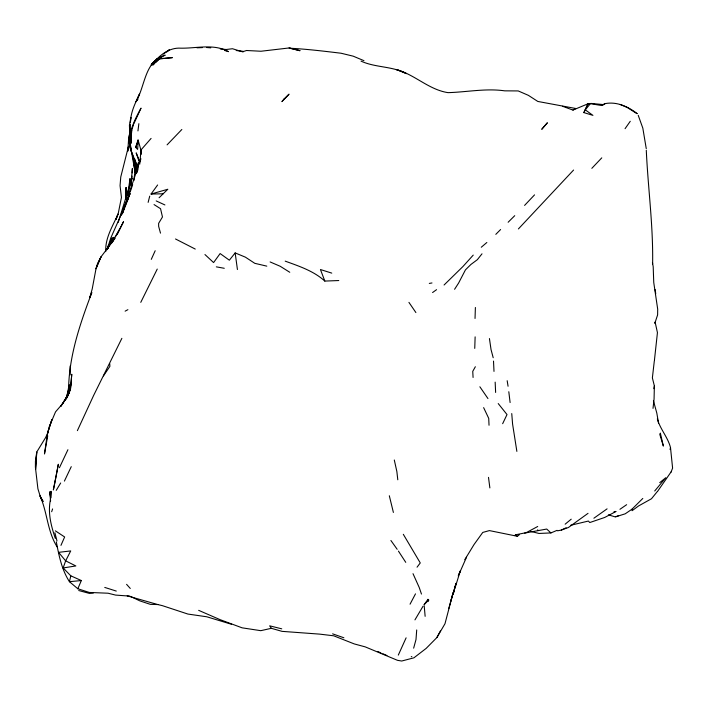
<?xml version="1.0" encoding="UTF-8"?>
<svg xmlns="http://www.w3.org/2000/svg" width="708" height="708" viewBox="0 0 708 708"><rect width="100%" height="100%" fill="white"/><g stroke="black" fill="none" stroke-linecap="round" stroke-linejoin="round"><path stroke-width="1.06" d="M135.44 172.301L135.467 166.3L134.617 161.344L136.281 173.593L135.467 166.3L133.918 180.558M654.307 361.009L652.378 377.904L654.369 385.922L654.068 398.985L653.015 408.383M652.617 263.889C653.298 225.852 648.015 188.204 646.289 150.3M50.843 497.414L51.038 491.281L50.445 499.6C47.648 512.84 51.135 525.902 55.321 538.39M475.033 318.467L475.387 307.484M105.766 251.614C105.032 237.968 112.758 226.082 118.041 214.09L116.112 219.188M138.246 140.582L137.618 149.415L135.688 147.361L138.246 140.582L140.91 150.043L140.069 161.707M132.024 176.097L131.617 180.416M132.175 172.849L132.369 168.504L131.007 184.7L131.316 182.558M474.749 348.389L475.13 336.866M131.325 136.122L130.918 143.45L131.679 129.847L131.449 134.033M129.9 128.883L129.732 131.776L129.891 129.723M136.759 172.416L137.095 167.044L136.635 172.416M416.711 629.952L415.994 639.554L413.649 648.165M130.449 122.555C130.599 112.324 135.281 103.005 139.556 93.952L136.485 100.766C145.246 85.411 144.804 60.773 165.185 55.153L156.495 59.454L151.158 64.906L157.397 58.64M129.555 184.885L130.051 178.496L127.546 195.682M130.484 124.528L129.847 139.591M129.9 139.149L129.803 132.785L129.874 136.21M130.387 122.723L130.856 117.431L129.422 125.236L129.891 138.449M137.803 168.876L138.387 162.628L138.476 164.69M129.803 132.785C126.723 145.653 134.29 157.663 137.644 169.46L133.281 155.99M115.298 238.038L100.996 256.871L97.571 263.482L96.005 268.766L92.208 288.979L89.766 297.528L91.828 292.581C79.845 324.229 68.499 357.398 68.57 391.621L69.003 385.302L66.658 397.923M137.945 130.909L138.865 123.67M654.413 360.434L657.44 332.61L655.112 322.087L654.838 323.273L657.608 314.918L657.697 309.21L653.75 282.492L653.192 266.695L652.449 262.456M136.732 172.867L137.476 167.654L136.547 164.955M140.281 161.681L140.777 158.636L122.369 213.666L128.688 197.682M130.892 130.732L129.281 139.786L131.803 153.238L129.281 139.786L130.856 132.06L129.343 138.538L130.936 150.813C126.458 135.803 133.918 120.997 141.042 108.12L133.821 123.82M128.493 147.202L127.812 151.123L128.635 138.591L130.015 132.175M69.357 388.621L70.083 384.603L65.755 399.445M653.873 388.648L654.369 385.922M448.73 608.641L453.155 592.605L444.987 623.73L436.889 637.545L426.154 648.404L413.923 657.812L401.719 661.024L397.515 660.334L365.248 646.882L354.248 643.917L333.68 635.793L319.618 634.12L282.049 631.359L271.341 628.315L260.783 630.678L242.101 627.828L219.923 619.589L198.665 610.34M450.766 601.198L455.987 583.755M69.411 391.754L70.986 383.789L71.773 374.231L70.313 390.904L70.986 383.789L67.906 395.781L60.791 406.365L69.216 392.745L62.897 403.374L55.534 411.87L49.233 426.765L47.144 435.535L44.48 453.987L47.719 435.827M128.484 146.361L120.767 176.965L120.05 185.655L121.449 197.435L118.36 212.878L115.979 219.445M670.06 449.536L670.503 447.589C667.901 437.261 660.051 429.03 657.343 418.862M63.154 567.949L75.836 565.949L65.649 560.851L58.569 552.346L70.72 550.93L65.649 560.851L63.154 567.949L70.8 575.825L69.437 581.693L77.827 588.755L89.305 592.454L108.067 593.216L115.554 595.083L129.883 596.118M128.245 192.762L131.927 178.266L118.227 222.365M148.14 202.373L149.724 196.116M455.996 583.321L453.235 594.012L455.527 585.374M121.484 214.471L122.033 212.657M123.095 210.798L124.935 204.665L129.714 193.859L122.307 211.745M107.103 249.667L108.625 244.756M455.421 586.667L460.315 570.913L459.05 573.914M138.095 139.671L135.688 147.361L136.21 147.175M49.171 428.092L47.551 433.252L51.852 419.676L49.507 427.039M108.076 246.517L110.731 238.083L123.404 209.577M122.617 212.037L124.935 204.665M130.237 191.877L132.653 184.611M51.657 511.725L52.596 508.919M130.281 134.299L133.467 124.873M121.926 214.285L123.723 209.143M428.703 600.039L428.296 601.216L427.959 599.34L424.03 604.756L428.703 600.039L427.959 599.34M107.687 248.685L112.351 237.711L106.997 249.446M127.325 199.966L129.874 192.886M671.034 472.139L672.6 468.112L670.503 447.589M124.44 207.081L126.537 202.01M127.803 199.081L129.891 194.072M77.827 588.755L81.34 580.542L70.8 575.825M398.303 655.104L406.109 637.837M59.437 467.723L67.915 449.722M66.304 398.551L67.596 395.613M60.959 545.372L64.64 536.974L55.383 530.858M458.235 575.949L466.492 557.293M130.113 193.576L120.785 215.427L123.404 209.577M48.374 431.473L45.719 437.394L36.745 452.04L35.435 461.28L35.4 467.183L37.913 488.794L40.825 498.299L43.02 501.45M151.282 259.358L155.185 250.729M117.316 234.233L123.528 221.684L116.147 235.932M603.88 104.634L591.162 103.439L588.074 103.757L583.861 112.599L592.932 115.369L585.286 109.855L590.357 103.669L601.561 105.519L605.145 103.607C616.978 101.394 628.067 106.634 637.262 113.634M77.376 430.65L93.677 395.356L121.873 338.327M64.41 481.095L71.26 466.669M583.861 112.599L588.074 103.757L590.357 103.669M502.653 423.694L507.017 414.561L498.22 403.56M66.393 398.569L69.216 392.745M140.768 302.36L157.247 269.075M65.127 400.374L67.508 395.568M671.042 471.979L657.573 491.379M410.047 604.19L415.499 593.853M436.889 637.545L440.385 630.978M414.95 619.872L423.021 606.243M107.731 248.614L113.917 237.295L106.926 249.287M475.351 366.735L472.749 371.364L473.077 377.47M119.563 229.321L111.483 243.145L113.404 240.587M56.242 490.352L60.676 482.998M464.758 559.736L474.05 544.514L482.759 532.434L489.396 530.593L517.451 536.292L519.406 534.637M514.946 535.611L515.451 534.823L526.221 532.655L537.717 526.495M454.58 289.289L458.607 283.05L465.466 269.845L470.917 264.465L477.351 259.677L482.006 253.818M103.457 375.93L109.908 366.328L109.713 363.576M625.058 128.688L630.262 121.289M137.741 99.2L135.909 101.784L137.839 99.226M151.052 194.045L167.814 189.248L163.132 193.797L151.052 194.045L157.618 184.983M417.047 567.188L420.269 562.94L403.312 534.301M266.81 266.146L254.783 263.323L245.375 257.146L235.162 252.924L229.348 260.19L220.126 253.561L213.586 262.579L204.957 254.544M654.714 490.989L665.812 477.696L659.732 482.652M657.228 491.662L651.484 498.751L638.589 505.937L632.102 510.698L631.943 509.238L642.802 498.45M141.211 154.415L140.91 150.043L151.087 138.414M473.236 255.11L462.89 266.571L444.075 285.005M591.835 168.336L601.773 157.857M524.584 205.409L534.54 194.877M167.088 144.857L181.841 129.493M514.734 215.674L508.14 222.25M573.577 170.044L518.406 228.932M495.812 234.348L500.609 229.534M159.096 197.736L163.132 193.797M154.22 63.685L152.671 65.127L159.627 58.631L172.363 57.649L165.159 58.383M155.76 62.242L159.627 58.631L157.955 59.127L151.839 63.959L161.707 56.808L157.955 59.127L163.106 58.596M156.495 59.454C162.902 52.737 171.292 47.489 180.912 48.179C196.771 48.427 213.851 43.471 228.489 51.64L224.409 50.41M481.272 247.242L486.847 242.499M156.229 60.658L157.866 59.304M166.849 51.87L169.3 49.843L163.336 54.047M565.143 524.185L571.214 519.176M588.029 513.344L568.4 527.513L561.302 530.071L557.621 530.805L557.046 530.354L550.913 532.929L538.974 533.451L530.735 531.416M607.075 508.857L593.879 518.229M432.579 292.537L436.562 289.669M619.934 509.309L626.642 504.689M631.943 509.238L625.182 513.831L615.721 516.787M566.126 527.787L561.302 530.071M562.541 106.262L572.931 110.076L575.684 108.483L537.806 101.448L528.372 95.341L518.229 90.934L504.733 90.845C485.821 88.146 466.908 92.12 448.005 92.642C428.747 89.686 414.826 74.614 396.409 69.561L406.498 73.65C392.347 66.003 375.541 67.8 361.018 61.118M125.13 311.157L127.891 309.679M601.561 105.519L605.145 103.607M572.931 110.076L588.074 103.757M618.518 515.707L615.234 516.893L608.367 514.831M411.251 656.75L411.826 656.564M524.69 533.089L546.718 529.044L550.913 532.929M429.305 283.412L431.977 282.961M570.506 525.309L588.41 521.053L589.764 522.548L604.703 517.46L616.057 511.459L613.96 511.778M93.359 593.012L89.5 593.428L78.73 590.534M81.34 580.542L69.437 581.693C61.773 569.772 58.914 555.647 56.348 541.93M289.068 47.967L299.909 50.684L289.068 47.967L260.969 51.242L246.508 50.498L243.711 51.41L236.233 50.516M285.209 261.146C299.103 266.19 313.679 270.952 324.822 281.076L338.778 280.545M196.966 47.799L202.444 47.604M231.516 624.279L206.771 616.774L187.93 614.066L162.371 605.65L157.804 604.552L150.406 604.366L139.874 600.888L130.794 596.552M206.701 47.525L210.789 47.843M220.294 48.967L226.188 49.507L232.481 48.737L243.109 51.976M290.183 48.25C307.201 49.126 324.114 51.188 341.061 53.233L353.221 56.18L363.965 60.684M216.338 266.854L224.268 268.288M127.21 595.844L157.804 604.552M281.749 628.837L269.659 625.819L271.341 628.315M104.757 587.428L116.28 591.074M331.76 273.12L320.441 269.527L324.822 281.076M332.601 633.846L343.867 637.766M620.19 104.448L627.447 107.581L636.899 113.634M270.12 261.942L280.279 266.314L289.767 272.279M377.824 651.528L380.86 652.865M382.886 653.758L386.931 655.537M156.194 200.922L164.902 204.939M195.258 249.074L175.513 238.977M154.043 204.577L160.548 208.71L162.468 216.984L158.636 223.339L158.645 226.339L160.495 233.136M515.451 534.823L517.451 536.292M126.582 584.339L130.281 588.463M390.904 540.487L397.179 549.302M479.865 386.78L487.954 398.542M408.932 302.378L415.888 312.547M57.277 547.072C47.277 531.522 47.418 512.335 40.002 495.83L43.055 501.317M398.454 551.125L405.755 562.347M483.635 407.631L488.724 418.375L489.033 425.251M413.012 573.684L419.233 587.507L421.472 594.065M140.016 162.256L136.184 152.866L139.927 163.955M134.396 159.017L136.246 164.052M638.235 115.342L642.829 128.148L646.262 148.68M134.635 158.893L137.166 165.964M393.391 512.442L389.311 495.75M493.193 357.717L491.033 349.548L489.44 338.557M653.44 400.808L656.803 413.047L658.546 423.11M54.888 532.726L56.985 540.956M537.717 529.77L537.93 530.637M394.294 459.996L396.869 471.581L397.79 479.785M131.467 151.733L135.069 172.044M130.228 144.379L130.599 146.034M50.71 498.051L49.684 491.821L50.604 501.052M35.559 468.2L36.745 452.04L35.719 469.2M507.176 380.718L508.061 386.249M133.122 157.565L134.936 171.663M132.529 153.698L132.821 155.627M516.867 451.385L512.592 424.11L511.751 413.569M130.998 149.087L131.237 150.733L131.015 148.538M655.13 289.554L655.732 293.723M235.162 252.924L237.428 269.536M137.405 167.708L137.644 169.46M488.502 477.369L489.865 487.918M130.396 144.529L130.635 146.397M508.804 391.728L510.105 402.551M131.042 148.884L131.237 150.733M129.874 137.591L129.644 135.405L129.865 137.547M140.91 150.043L141.246 153.548M137.122 163.999L137.75 170.548M424.207 605.747L425.136 616.332M135.051 171.938L134.608 167.141L134.901 172.097M493.511 361.08L493.998 371.399M495.158 382.134L495.627 392.444M70.18 365.956L70.207 374.877M126.059 187.478L125.785 199.514L126.059 187.478M55.206 481.051L53.357 489.971L58.339 464.244L55.206 481.051M97.492 264.792L96.005 268.766L100.996 256.871L97.492 264.792M660.369 433.261L659.776 434.34L663.361 446.084L660.369 433.261M541.859 129.175L547.257 122.9L541.859 129.175M284.023 99.049L281.908 101.633L289.05 94.155L284.023 99.049"/></g></svg>
